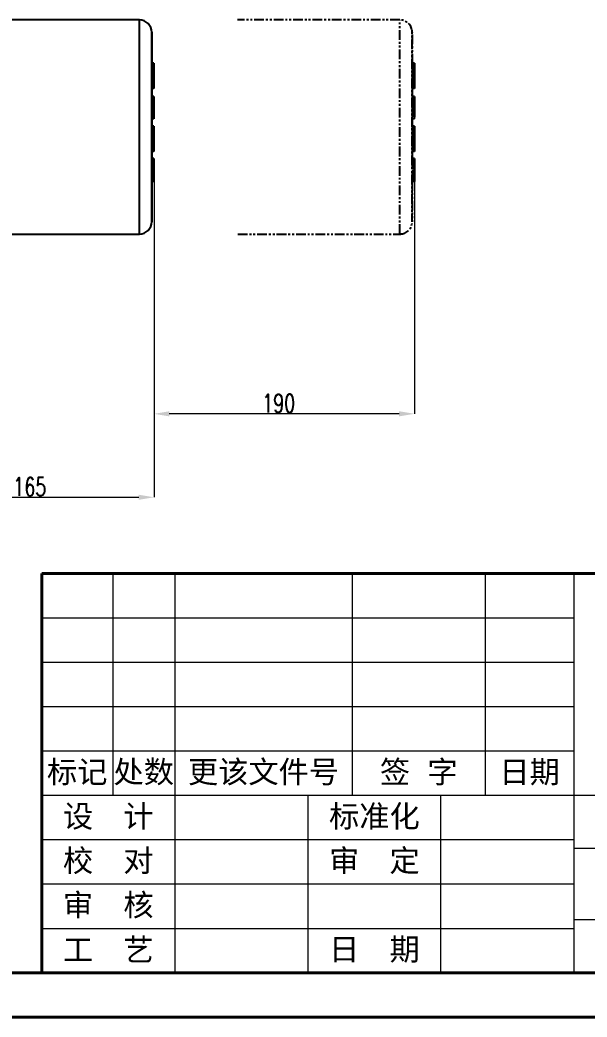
# Model space of a CAD drawing. Header units: millimetres. Extents: x 2063 to 4500, y 825 to 2548.
# Drawn here: x 3412 to 3783, y 825 to 1477 of the extents above; entities that cross this region are included whole.
import ezdxf

# ---------------------------------------------------------------- set-up
doc = ezdxf.new("R2010")
doc.units = ezdxf.units.MM
doc.linetypes.add('PHANTOM', pattern=[12.7, 6.35, -1.27, 1.27, -1.27, 1.27, -1.27])
for name, color, linetype, lineweight in [('AM_5', 3, 'Continuous', 25), ('AM_BOR', 7, 'Continuous', 50), ('文字', 7, 'Continuous', 13), ('粗实线', 7, 'Continuous', 40), ('细实线', 3, 'Continuous', 13)]:
    doc.layers.add(name, color=color, linetype=linetype, lineweight=lineweight)
doc.styles.add('SLDTEXTSTYLE1', font='txt.shx', dxfattribs={"width": 0.7, "bigfont": 'gbcbig.shx'})
doc.styles.get("Standard").update_dxf_attribs({"font": 'arial.ttf'})
doc.dimstyles.new('SLDDIMSTYLE12$0', dxfattribs={"dimtxt": 12, "dimasz": 10, "dimexe": 0, "dimexo": 0.0625, "dimgap": 0.875, "dimtad": 1, "dimdec": 1, "dimlfac": 1.8, "dimrnd": 1e-09, "dimzin": 12, "dimdsep": 46, "dimtxsty": 'SLDTEXTSTYLE1', "dimcen": 0.09, "dimdle": 8.16, "dimclrd": 3, "dimclre": 3, "dimadec": 0, "dimazin": 3, "dimtfac": 1, "dimtdec": 1, "dimtofl": 0, "dimtmove": 0, "dimatfit": 3, "dimfxl": 0, "dimfrac": 2, "dimtolj": 1, "dimlwd": 5, "dimlwe": 5, "dimarcsym": 0})

# ---------------------------------------------------------------- blocks, each defined once
blk = doc.blocks.new('*D72')
at = {"layer": 'AM_5', "color": 3, "linetype": 'Continuous', "lineweight": 5, "transparency": 16777216}
for p, q in [((3500, 1371.59), (3500, 1165.07)), ((3347.5, 1165.07), (3490, 1165.07))]:
    blk.add_line(p, q, dxfattribs=at)
at = {"layer": 'AM_5', "color": 3, "lineweight": 5, "transparency": 16777216}
blk.add_line((3337.5, 1314.9), (3337.5, 1165.07), dxfattribs=at)
at = {"layer": 'AM_5', "color": 3, "transparency": 16777216}
for points in [[(3347.5, 1166.73), (3347.5, 1163.4), (3337.5, 1165.07)], [(3490, 1166.73), (3490, 1163.4), (3500, 1165.07)]]:
    blk.add_solid(points, dxfattribs=at)
at = {"layer": 'Defpoints', "color": 0, "transparency": 16777216}
for p in [(3500, 1371.66), (3337.5, 1314.96), (3500, 1165.07)]:
    blk.add_point(p, dxfattribs=at)
at = {"layer": 'AM_5', "color": 0, "transparency": 16777216, "insert": (3418.75, 1171.94), "char_height": 12, "attachment_point": 5, "rotation": 360, "style": 'SLDTEXTSTYLE1'}
blk.add_mtext('\\A1;165', dxfattribs=at)
blk = doc.blocks.new('*D60')
at = {"layer": 'AM_5', "color": 3, "linetype": 'Continuous', "lineweight": 5, "transparency": 16777216}
for p, q in [((3500, 1374.98), (3500, 1219.64)), ((3660.31, 1219.64), (3510, 1219.64))]:
    blk.add_line(p, q, dxfattribs=at)
at = {"layer": 'AM_5', "color": 3, "lineweight": 5, "transparency": 16777216}
blk.add_line((3670.31, 1373.51), (3670.31, 1219.64), dxfattribs=at)
at = {"layer": 'AM_5', "color": 3, "transparency": 16777216}
for points in [[(3510, 1221.31), (3510, 1217.97), (3500, 1219.64)], [(3660.31, 1221.31), (3660.31, 1217.97), (3670.31, 1219.64)]]:
    blk.add_solid(points, dxfattribs=at)
at = {"layer": 'Defpoints', "color": 0, "transparency": 16777216}
for p in [(3500, 1375.04), (3670.31, 1373.57), (3500, 1219.64)]:
    blk.add_point(p, dxfattribs=at)
at = {"layer": 'AM_5', "color": 0, "transparency": 16777216, "insert": (3581.53, 1226.51), "char_height": 12, "attachment_point": 5, "rotation": 360, "style": 'SLDTEXTSTYLE1'}
blk.add_mtext('\\A1;190', dxfattribs=at)
blk = doc.blocks.new('rA3')
at = {"layer": '粗实线'}
for p, q in [((568.38, 174.26), (568.38, 129.26)), ((748.38, 174.26), (568.38, 174.26)), ((358.38, 129.26), (748.38, 129.26)), ((333.38, 124.26), (753.38, 124.26))]:
    blk.add_line(p, q, dxfattribs=at)
at = {"layer": '细实线'}
for p, q in [((576.38, 174.26), (576.38, 149.26)), ((583.38, 174.26), (583.38, 149.26)), ((603.38, 174.26), (603.38, 149.26)), ((618.38, 174.26), (618.38, 149.26)), ((628.38, 174.26), (628.38, 129.26)), ((568.38, 169.26), (628.38, 169.26)), ((628.38, 169.26), (628.38, 129.26)), ((568.38, 164.26), (628.38, 164.26)), ((568.38, 159.26), (628.38, 159.26)), ((568.38, 154.26), (628.38, 154.26)), ((568.38, 149.26), (688.38, 149.26)), ((583.38, 149.26), (583.38, 129.26)), ((598.38, 149.26), (598.38, 129.26)), ((613.38, 129.26), (613.38, 149.26)), ((568.38, 144.26), (628.38, 144.26)), ((688.38, 143.26), (628.38, 143.26)), ((568.25, 139.26), (628.38, 139.26)), ((628.38, 135.26), (688.38, 135.26)), ((568.38, 134.26), (628.38, 134.26))]:
    blk.add_line(p, q, dxfattribs=at)
at = {"layer": '文字', "char_height": 2.5, "width": 72, "attachment_point": 5}
for s, insert in [('{\\fSimSun|b0|i0|c134|p2;标记}', (572.38, 151.76)), ('{\\fSimSun|b0|i0|c134|p2;处数}', (579.88, 151.76)), ('{\\fSimSun|b0|i0|c134|p2;更该文件号}', (593.38, 151.76)), ('{\\fSimSun|b0|i0|c134|p54;签}  {\\fSimSun|b0|i0|c134|p54;字}', (610.88, 151.76)), ('{\\fSimSun|b0|i0|c134|p54;日期}', (623.38, 151.76)), ('{\\fSimSun|b0|i0|c134|p2;设  计}', (575.88, 146.76)), ('{\\fSimSun|b0|i0|c134|p2;标准化}', (605.88, 146.76)), ('{\\fSimSun|b0|i0|c134|p2;校  对}', (575.88, 141.76)), ('{\\fSimSun|b0|i0|c134|p2;审  定}', (605.88, 141.76)), ('{\\fSimSun|b0|i0|c134|p2;审  核}', (575.88, 136.76)), ('{\\fSimSun|b0|i0|c134|p2;工  艺}', (575.88, 131.76)), ('{\\fSimSun|b0|i0|c134|p2;日  期}', (605.88, 131.76))]:
    blk.add_mtext(s, dxfattribs=dict(at, insert=insert))

msp = doc.modelspace()

# ---------------------------------------------------------------- linework, layer by layer
at = {"color": 7, "linetype": 'Continuous', "lineweight": 25}
for p, q in [((3490.496, 1477.2), (3349.496, 1477.2)), ((3498.496, 1448.879), (3498.496, 1442.292)), ((3499.996, 1448.879), (3498.496, 1448.879)), ((3499.996, 1442.292), (3499.996, 1448.879)), ((3499.996, 1448.879), (3499.996, 1444.985)), ((3498.496, 1442.292), (3498.496, 1439.023)), ((3499.996, 1442.292), (3498.496, 1442.292)), ((3499.996, 1444.985), (3499.996, 1443.168)), ((3499.996, 1443.168), (3499.996, 1438.152)), ((3499.996, 1438.882), (3499.996, 1442.45)), ((3499.996, 1442.45), (3499.996, 1440.658)), ((3499.996, 1439.023), (3499.996, 1442.292)), ((3498.496, 1439.023), (3498.496, 1432.458)), ((3498.496, 1439.023), (3499.996, 1439.023)), ((3499.996, 1440.658), (3499.996, 1438.882)), ((3499.996, 1432.458), (3499.996, 1439.023)), ((3499.996, 1438.152), (3499.996, 1436.334)), ((3499.996, 1436.334), (3499.996, 1432.458)), ((3499.996, 1432.458), (3498.496, 1432.458)), ((3499.996, 1427.095), (3498.496, 1427.095)), ((3499.996, 1427.095), (3499.996, 1423.395)), ((3499.996, 1419.633), (3499.996, 1427.095)), ((3499.996, 1427.095), (3499.996, 1427.095)), ((3499.996, 1427.095), (3499.996, 1424.103)), ((3499.996, 1424.103), (3499.996, 1423.857)), ((3499.996, 1423.654), (3499.996, 1423.654)), ((3499.996, 1423.654), (3499.996, 1419.633)), ((3499.996, 1420.174), (3498.496, 1420.174)), ((3499.996, 1419.633), (3499.996, 1419.633)), ((3498.496, 1412.623), (3498.496, 1407.652)), ((3499.996, 1412.623), (3498.496, 1412.623)), ((3498.496, 1407.652), (3498.496, 1401.065)), ((3499.996, 1407.652), (3498.496, 1407.652)), ((3499.996, 1401.065), (3499.996, 1407.652)), ((3499.996, 1407.652), (3499.996, 1403.758)), ((3499.996, 1403.758), (3499.996, 1401.941)), ((3499.996, 1401.941), (3499.996, 1396.925)), ((3498.496, 1401.065), (3498.496, 1397.796)), ((3499.996, 1401.065), (3498.496, 1401.065)), ((3498.496, 1397.796), (3498.496, 1391.231)), ((3498.496, 1397.796), (3499.996, 1397.796)), ((3499.996, 1397.655), (3499.996, 1401.223)), ((3499.996, 1401.223), (3499.996, 1399.431)), ((3499.996, 1397.796), (3499.996, 1401.065)), ((3499.996, 1399.431), (3499.996, 1397.655)), ((3499.996, 1391.231), (3499.996, 1397.796)), ((3499.996, 1396.925), (3499.996, 1395.107)), ((3498.496, 1391.231), (3498.496, 1386.647)), ((3499.996, 1391.231), (3498.496, 1391.231)), ((3499.996, 1395.107), (3499.996, 1391.231)), ((3498.496, 1386.647), (3498.496, 1386)), ((3499.996, 1386.647), (3498.496, 1386.647)), ((3498.496, 1386), (3499.996, 1386)), ((3499.996, 1381.714), (3499.996, 1386.647)), ((3499.996, 1386.647), (3499.996, 1382.797)), ((3499.996, 1382.797), (3499.996, 1378.124)), ((3498.496, 1378.427), (3498.496, 1371.656)), ((3499.996, 1378.427), (3498.496, 1378.427)), ((3499.996, 1378.555), (3499.996, 1375.484)), ((3499.996, 1371.656), (3499.996, 1378.427)), ((3499.996, 1378.124), (3499.996, 1375.484)), ((3499.996, 1375.484), (3499.996, 1377.776)), ((3498.496, 1371.656), (3498.496, 1371.656)), ((3499.996, 1371.656), (3498.496, 1371.656)), ((3499.996, 1371.656), (3498.496, 1371.656)), ((3499.996, 1375.484), (3499.996, 1375.484)), ((3499.996, 1375.484), (3499.996, 1371.656)), ((3499.996, 1375.484), (3499.996, 1375.484)), ((3499.996, 1371.656), (3499.996, 1371.656)), ((3384.466, 1337.2), (3490.496, 1337.2))]:
    msp.add_line(p, q, dxfattribs=at)
at = {"color": 7, "linetype": 'PHANTOM', "lineweight": 25}
for p, q in [((3660.815, 1477.2), (3554.651, 1477.2)), ((3668.815, 1448.879), (3668.815, 1442.292)), ((3670.315, 1448.879), (3668.815, 1448.879)), ((3670.315, 1442.292), (3670.315, 1448.879)), ((3670.315, 1448.879), (3670.315, 1444.985)), ((3668.815, 1442.292), (3668.815, 1439.023)), ((3670.315, 1442.292), (3668.815, 1442.292)), ((3670.315, 1444.985), (3670.315, 1443.168)), ((3670.315, 1443.168), (3670.315, 1438.152)), ((3670.315, 1438.882), (3670.315, 1442.45)), ((3670.315, 1442.45), (3670.315, 1440.658)), ((3670.315, 1439.023), (3670.315, 1442.292)), ((3668.815, 1439.023), (3668.815, 1432.458)), ((3668.815, 1439.023), (3670.315, 1439.023)), ((3670.315, 1440.658), (3670.315, 1438.882)), ((3670.315, 1432.458), (3670.315, 1439.023)), ((3670.315, 1438.152), (3670.315, 1436.334)), ((3670.315, 1436.334), (3670.315, 1432.458)), ((3670.315, 1432.458), (3668.815, 1432.458)), ((3670.315, 1427.095), (3668.815, 1427.095)), ((3670.315, 1427.095), (3670.315, 1423.395)), ((3670.315, 1419.633), (3670.315, 1427.095)), ((3670.315, 1427.095), (3670.315, 1427.095)), ((3670.315, 1427.095), (3670.315, 1424.103)), ((3670.315, 1424.103), (3670.315, 1423.857)), ((3670.315, 1423.654), (3670.315, 1423.654)), ((3670.315, 1423.654), (3670.315, 1419.633)), ((3670.315, 1420.174), (3668.815, 1420.174)), ((3670.315, 1419.633), (3670.315, 1419.633)), ((3668.815, 1412.623), (3668.815, 1407.652)), ((3670.315, 1412.623), (3668.815, 1412.623)), ((3668.815, 1407.652), (3668.815, 1401.065)), ((3670.315, 1407.652), (3668.815, 1407.652)), ((3670.315, 1401.065), (3670.315, 1407.652)), ((3670.315, 1407.652), (3670.315, 1403.758)), ((3670.315, 1403.758), (3670.315, 1401.941)), ((3670.315, 1401.941), (3670.315, 1396.925)), ((3668.815, 1401.065), (3668.815, 1397.796)), ((3670.315, 1401.065), (3668.815, 1401.065)), ((3668.815, 1397.796), (3668.815, 1391.231)), ((3668.815, 1397.796), (3670.315, 1397.796)), ((3670.315, 1397.655), (3670.315, 1401.223)), ((3670.315, 1401.223), (3670.315, 1399.431)), ((3670.315, 1397.796), (3670.315, 1401.065)), ((3670.315, 1399.431), (3670.315, 1397.655)), ((3670.315, 1391.231), (3670.315, 1397.796)), ((3670.315, 1396.925), (3670.315, 1395.107)), ((3668.815, 1391.231), (3668.815, 1386.647)), ((3670.315, 1391.231), (3668.815, 1391.231)), ((3670.315, 1395.107), (3670.315, 1391.231)), ((3668.815, 1386.647), (3668.815, 1386)), ((3670.315, 1386.647), (3668.815, 1386.647)), ((3668.815, 1386), (3670.315, 1386)), ((3670.315, 1381.714), (3670.315, 1386.647)), ((3670.315, 1386.647), (3670.315, 1382.797)), ((3670.315, 1382.797), (3670.315, 1378.124)), ((3668.815, 1378.427), (3668.815, 1371.656)), ((3670.315, 1378.427), (3668.815, 1378.427)), ((3670.315, 1378.555), (3670.315, 1375.484)), ((3670.315, 1371.656), (3670.315, 1378.427)), ((3670.315, 1378.124), (3670.315, 1375.484)), ((3670.315, 1375.484), (3670.315, 1377.776)), ((3668.815, 1371.656), (3668.815, 1371.656)), ((3670.315, 1371.656), (3668.815, 1371.656)), ((3670.315, 1371.656), (3668.815, 1371.656)), ((3670.315, 1375.484), (3670.315, 1375.484)), ((3670.315, 1375.484), (3670.315, 1371.656)), ((3670.315, 1375.484), (3670.315, 1375.484)), ((3670.315, 1371.656), (3670.315, 1371.656)), ((3554.785, 1337.2), (3660.815, 1337.2))]:
    msp.add_line(p, q, dxfattribs=at)
at = {"color": 7, "linetype": 'Continuous', "lineweight": 25, "flags": 128}
msp.add_lwpolyline([(3490.496, 1337.2), (3490.496, 1337.378), (3490.496, 1337.912), (3490.496, 1338.8), (3490.496, 1340.035), (3490.496, 1341.613), (3490.496, 1343.526), (3490.496, 1345.762), (3490.496, 1348.312), (3490.496, 1351.162), (3490.496, 1354.297), (3490.496, 1357.702), (3490.496, 1361.36), (3490.496, 1365.251), (3490.496, 1369.355), (3490.496, 1373.653), (3490.496, 1378.121), (3490.496, 1382.737), (3490.496, 1387.479), (3490.496, 1392.32), (3490.496, 1397.238), (3490.496, 1402.206), (3490.496, 1407.2), (3490.496, 1412.194), (3490.496, 1417.162), (3490.496, 1422.08), (3490.496, 1426.921), (3490.496, 1431.662), (3490.496, 1436.279), (3490.496, 1440.747), (3490.496, 1445.045), (3490.496, 1449.149), (3490.496, 1453.04), (3490.496, 1456.697), (3490.496, 1460.102), (3490.496, 1463.238), (3490.496, 1466.088), (3490.496, 1468.637), (3490.496, 1470.874), (3490.496, 1472.786), (3490.496, 1474.364), (3490.496, 1475.6), (3490.496, 1476.487), (3490.496, 1477.022), (3490.496, 1477.2)], dxfattribs=at)
at = {"color": 7, "linetype": 'PHANTOM', "lineweight": 25, "flags": 128}
msp.add_lwpolyline([(3660.815, 1337.2), (3660.815, 1337.378), (3660.815, 1337.912), (3660.815, 1338.8), (3660.815, 1340.035), (3660.815, 1341.613), (3660.815, 1343.526), (3660.814, 1345.762), (3660.814, 1348.312), (3660.814, 1351.162), (3660.814, 1354.297), (3660.814, 1357.702), (3660.814, 1361.36), (3660.814, 1365.251), (3660.814, 1369.355), (3660.814, 1373.653), (3660.814, 1378.121), (3660.814, 1382.737), (3660.814, 1387.479), (3660.814, 1392.32), (3660.814, 1397.238), (3660.814, 1402.206), (3660.814, 1407.2), (3660.814, 1412.194), (3660.814, 1417.162), (3660.814, 1422.08), (3660.814, 1426.921), (3660.814, 1431.662), (3660.814, 1436.279), (3660.814, 1440.747), (3660.814, 1445.045), (3660.814, 1449.149), (3660.814, 1453.04), (3660.814, 1456.697), (3660.814, 1460.102), (3660.814, 1463.238), (3660.814, 1466.088), (3660.814, 1468.637), (3660.815, 1470.874), (3660.815, 1472.786), (3660.815, 1474.364), (3660.815, 1475.6), (3660.815, 1476.487), (3660.815, 1477.022), (3660.815, 1477.2)], dxfattribs=at)
at = {"color": 7, "linetype": 'Continuous', "lineweight": 25}
for centre, start, end in [((3490.496, 1469.2), 360, 90), ((3490.496, 1345.2), 270, 360)]:
    msp.add_arc(centre, 8, start, end, dxfattribs=at)
at = {"color": 7, "linetype": 'PHANTOM', "lineweight": 25}
for centre, start, end in [((3660.815, 1469.2), 360, 90), ((3660.815, 1345.2), 270, 360)]:
    msp.add_arc(centre, 8, start, end, dxfattribs=at)
at = {"color": 7, "linetype": 'Continuous', "lineweight": 25}
for points, knots in [([(3498.496, 1407.2), (3498.496, 1409.72), (3498.496, 1414.839), (3498.496, 1422.512), (3498.496, 1429.514), (3498.496, 1435.754), (3498.496, 1441.205), (3498.496, 1446.357), (3498.496, 1451.119), (3498.496, 1455.412), (3498.496, 1459.172), (3498.496, 1462.352), (3498.496, 1465.192), (3498.496, 1467.454), (3498.496, 1468.888), (3498.496, 1469.354), (3498.496, 1468.888), (3498.496, 1467.454), (3498.496, 1465.192), (3498.496, 1462.351), (3498.496, 1459.176), (3498.496, 1455.397), (3498.496, 1451.947), (3498.496, 1449.609), (3498.496, 1448.879)], [0, 0, 0, 0, 0.05074112, 0.10305579, 0.15684183, 0.19855941, 0.24093569, 0.28376278, 0.32681888, 0.36987498, 0.41270207, 0.45507835, 0.49679593, 0.55057883, 0.60289426, 0.65363776, 0.70437809, 0.75669356, 0.8104796, 0.85219718, 0.89457346, 0.93740055, 0.98045665, 1, 1, 1, 1]), ([(3498.496, 1432.458), (3498.496, 1431.654), (3498.496, 1429.928), (3498.496, 1428.082), (3498.496, 1427.095)], [0, 0, 0, 0, 0.4653058, 1, 1, 1, 1]), ([(3498.496, 1427.095), (3498.496, 1427.031), (3498.496, 1426.916), (3498.496, 1425.792), (3498.496, 1424.271), (3498.496, 1422.33), (3498.496, 1420.914), (3498.496, 1420.174)], [0, 0, 0, 0, 0.2594927, 0.46447, 0.6370764, 0.810103, 1, 1, 1, 1]), ([(3499.996, 1420.174), (3499.996, 1420.683), (3499.996, 1421.7), (3499.996, 1423.333), (3499.996, 1424.893), (3499.996, 1426.147), (3499.996, 1426.968), (3499.996, 1427.051), (3499.996, 1427.095)], [0, 0, 0, 0, 0.13114557, 0.26152719, 0.43053232, 0.59905832, 0.78617201, 1, 1, 1, 1]), ([(3499.996, 1423.857), (3499.996, 1423.85), (3499.996, 1423.832), (3499.996, 1423.616), (3499.996, 1422.896), (3499.996, 1421.614), (3499.996, 1420.463), (3499.996, 1419.914)], [0, 0, 0, 0, 0.0480273, 0.1148309, 0.233216, 0.6345243, 1, 1, 1, 1]), ([(3499.996, 1420.301), (3499.996, 1420.725), (3499.996, 1421.468), (3499.996, 1422.41), (3499.996, 1423.119), (3499.996, 1423.588), (3499.996, 1423.63), (3499.996, 1423.654)], [0, 0, 0, 0, 0.2043544, 0.3586739, 0.5127895, 0.7124459, 1, 1, 1, 1]), ([(3499.996, 1423.395), (3499.996, 1423.381), (3499.996, 1423.353), (3499.996, 1423.083), (3499.996, 1422.496), (3499.996, 1421.69), (3499.996, 1420.859), (3499.996, 1420.358), (3499.996, 1420.174)], [0, 0, 0, 0, 0.2296319, 0.4575605, 0.6152818, 0.7736499, 0.9169672, 1, 1, 1, 1]), ([(3498.496, 1420.174), (3498.496, 1419.316), (3498.496, 1417.755), (3498.496, 1415.777), (3498.496, 1414.164), (3498.496, 1413.165), (3498.496, 1412.699), (3498.496, 1412.648), (3498.496, 1412.623)], [0, 0, 0, 0, 0.1686401, 0.3068009, 0.4445468, 0.6493658, 0.8244287, 1, 1, 1, 1]), ([(3499.996, 1416.583), (3499.996, 1416.612), (3499.996, 1416.659), (3499.996, 1417.103), (3499.996, 1418.032), (3499.996, 1419.093), (3499.996, 1419.945), (3499.996, 1420.301)], [0, 0, 0, 0, 0.3330331, 0.5539557, 0.7183333, 0.8819115, 1, 1, 1, 1]), ([(3499.996, 1412.623), (3499.996, 1412.651), (3499.996, 1412.698), (3499.996, 1413.11), (3499.996, 1413.807), (3499.996, 1415.07), (3499.996, 1417.002), (3499.996, 1418.832), (3499.996, 1419.859), (3499.996, 1420.174)], [0, 0, 0, 0, 0.1985013, 0.3338137, 0.4687628, 0.6319948, 0.7964274, 0.9375005, 1, 1, 1, 1]), ([(3499.996, 1420.174), (3499.996, 1419.826), (3499.996, 1419.146), (3499.996, 1418.227), (3499.996, 1417.408), (3499.996, 1416.874), (3499.996, 1416.616), (3499.996, 1416.594), (3499.996, 1416.583)], [0, 0, 0, 0, 0.1055686, 0.2061744, 0.3333255, 0.5255849, 0.762499, 1, 1, 1, 1]), ([(3499.996, 1419.914), (3499.996, 1419.089), (3499.996, 1417.438), (3499.996, 1415.33), (3499.996, 1413.606), (3499.996, 1412.745), (3499.996, 1412.664), (3499.996, 1412.623)], [0, 0, 0, 0, 0.17934361, 0.35888885, 0.5415629, 0.76594867, 1, 1, 1, 1]), ([(3498.496, 1371.656), (3498.496, 1370.462), (3498.496, 1367.518), (3498.496, 1363.29), (3498.496, 1358.985), (3498.496, 1355.228), (3498.496, 1352.047), (3498.496, 1349.208), (3498.496, 1346.946), (3498.496, 1345.512), (3498.496, 1345.046), (3498.496, 1345.512), (3498.496, 1346.946), (3498.496, 1349.208), (3498.496, 1352.048), (3498.496, 1355.228), (3498.496, 1358.988), (3498.496, 1363.281), (3498.496, 1368.043), (3498.496, 1373.195), (3498.496, 1378.646), (3498.496, 1384.885), (3498.496, 1391.888), (3498.496, 1399.561), (3498.496, 1404.68), (3498.496, 1407.2)], [0, 0, 0, 0, 0.0279063, 0.0687994, 0.1096924, 0.150368, 0.1906154, 0.2302372, 0.2813181, 0.3310053, 0.3791996, 0.4273908, 0.4770781, 0.528162, 0.5677838, 0.6080312, 0.6487067, 0.6895998, 0.7304928, 0.7711684, 0.8114158, 0.8510376, 0.9021185, 0.9518065, 1, 1, 1, 1]), ([(3498.496, 1386), (3498.496, 1385.95), (3498.496, 1385.865), (3498.496, 1385.015), (3498.496, 1383.588), (3498.496, 1381.342), (3498.496, 1379.468), (3498.496, 1378.427)], [0, 0, 0, 0, 0.2019609, 0.3446228, 0.48769, 0.7156034, 1, 1, 1, 1]), ([(3499.996, 1378.427), (3499.996, 1379.437), (3499.996, 1381.276), (3499.996, 1383.506), (3499.996, 1384.976), (3499.996, 1385.861), (3499.996, 1385.949), (3499.996, 1386)], [0, 0, 0, 0, 0.276074, 0.5026478, 0.648994, 0.7958383, 1, 1, 1, 1]), ([(3499.996, 1386), (3499.996, 1385.978), (3499.996, 1385.935), (3499.996, 1385.553), (3499.996, 1384.477), (3499.996, 1383.081), (3499.996, 1382.023), (3499.996, 1381.714)], [0, 0, 0, 0, 0.1629267, 0.3248672, 0.5602734, 0.8718604, 1, 1, 1, 1]), ([(3499.996, 1382.168), (3499.996, 1382.142), (3499.996, 1382.101), (3499.996, 1381.659), (3499.996, 1380.934), (3499.996, 1379.865), (3499.996, 1378.991), (3499.996, 1378.555)], [0, 0, 0, 0, 0.2351446, 0.3753425, 0.5160023, 0.7589134, 1, 1, 1, 1]), ([(3499.996, 1377.776), (3499.996, 1378.473), (3499.996, 1379.523), (3499.996, 1380.859), (3499.996, 1381.622), (3499.996, 1382.1), (3499.996, 1382.144), (3499.996, 1382.168)], [0, 0, 0, 0, 0.33624225, 0.50689056, 0.67978579, 0.82636291, 1, 1, 1, 1])]:
    msp.add_open_spline(points, degree=3, knots=knots, dxfattribs=at)
at = {"color": 7, "linetype": 'PHANTOM', "lineweight": 25}
for points, knots in [([(3668.814, 1407.2), (3668.814, 1409.72), (3668.814, 1414.839), (3668.814, 1422.512), (3668.814, 1429.514), (3668.814, 1435.754), (3668.814, 1441.205), (3668.814, 1446.357), (3668.814, 1451.119), (3668.814, 1455.412), (3668.814, 1459.172), (3668.815, 1462.352), (3668.815, 1465.192), (3668.815, 1467.454), (3668.815, 1468.888), (3668.815, 1469.354), (3668.815, 1468.888), (3668.815, 1467.454), (3668.815, 1465.192), (3668.815, 1462.351), (3668.815, 1459.176), (3668.815, 1455.397), (3668.815, 1451.947), (3668.815, 1449.609), (3668.815, 1448.879)], [0, 0, 0, 0, 0.05074112, 0.10305579, 0.15684183, 0.19855941, 0.24093569, 0.28376278, 0.32681888, 0.36987498, 0.41270207, 0.45507835, 0.49679593, 0.55057883, 0.60289426, 0.65363776, 0.70437809, 0.75669356, 0.8104796, 0.85219718, 0.89457346, 0.93740055, 0.98045665, 1, 1, 1, 1]), ([(3668.815, 1432.458), (3668.815, 1431.654), (3668.815, 1429.928), (3668.815, 1428.082), (3668.815, 1427.095)], [0, 0, 0, 0, 0.4653058, 1, 1, 1, 1]), ([(3668.815, 1427.095), (3668.815, 1427.031), (3668.815, 1426.916), (3668.815, 1425.792), (3668.815, 1424.271), (3668.815, 1422.33), (3668.815, 1420.914), (3668.815, 1420.174)], [0, 0, 0, 0, 0.2594927, 0.46447, 0.6370764, 0.810103, 1, 1, 1, 1]), ([(3670.315, 1420.174), (3670.315, 1420.683), (3670.315, 1421.7), (3670.315, 1423.333), (3670.315, 1424.893), (3670.315, 1426.147), (3670.315, 1426.968), (3670.315, 1427.051), (3670.315, 1427.095)], [0, 0, 0, 0, 0.13114557, 0.26152719, 0.43053232, 0.59905832, 0.78617201, 1, 1, 1, 1]), ([(3670.315, 1423.857), (3670.315, 1423.85), (3670.315, 1423.832), (3670.315, 1423.616), (3670.315, 1422.896), (3670.315, 1421.614), (3670.315, 1420.463), (3670.315, 1419.914)], [0, 0, 0, 0, 0.0480273, 0.1148309, 0.233216, 0.6345243, 1, 1, 1, 1]), ([(3670.315, 1420.301), (3670.315, 1420.725), (3670.315, 1421.468), (3670.315, 1422.41), (3670.315, 1423.119), (3670.315, 1423.588), (3670.315, 1423.63), (3670.315, 1423.654)], [0, 0, 0, 0, 0.2043544, 0.3586739, 0.5127895, 0.7124459, 1, 1, 1, 1]), ([(3670.315, 1423.395), (3670.315, 1423.381), (3670.315, 1423.353), (3670.315, 1423.083), (3670.315, 1422.496), (3670.315, 1421.69), (3670.315, 1420.859), (3670.315, 1420.358), (3670.315, 1420.174)], [0, 0, 0, 0, 0.2296319, 0.4575605, 0.6152818, 0.7736499, 0.9169672, 1, 1, 1, 1]), ([(3668.815, 1420.174), (3668.815, 1419.316), (3668.815, 1417.755), (3668.815, 1415.777), (3668.815, 1414.164), (3668.815, 1413.165), (3668.815, 1412.699), (3668.815, 1412.648), (3668.815, 1412.623)], [0, 0, 0, 0, 0.1686401, 0.3068009, 0.4445468, 0.6493658, 0.8244287, 1, 1, 1, 1]), ([(3670.315, 1416.583), (3670.315, 1416.612), (3670.315, 1416.659), (3670.315, 1417.103), (3670.315, 1418.032), (3670.315, 1419.093), (3670.315, 1419.945), (3670.315, 1420.301)], [0, 0, 0, 0, 0.3330331, 0.5539557, 0.7183333, 0.8819115, 1, 1, 1, 1]), ([(3670.315, 1412.623), (3670.315, 1412.651), (3670.315, 1412.698), (3670.315, 1413.11), (3670.315, 1413.807), (3670.315, 1415.07), (3670.315, 1417.002), (3670.315, 1418.832), (3670.315, 1419.859), (3670.315, 1420.174)], [0, 0, 0, 0, 0.1985013, 0.3338137, 0.4687628, 0.6319948, 0.7964274, 0.9375005, 1, 1, 1, 1]), ([(3670.315, 1420.174), (3670.315, 1419.826), (3670.315, 1419.146), (3670.315, 1418.227), (3670.315, 1417.408), (3670.315, 1416.874), (3670.315, 1416.616), (3670.315, 1416.594), (3670.315, 1416.583)], [0, 0, 0, 0, 0.1055686, 0.2061744, 0.3333255, 0.5255849, 0.762499, 1, 1, 1, 1]), ([(3670.315, 1419.914), (3670.315, 1419.089), (3670.315, 1417.438), (3670.315, 1415.33), (3670.315, 1413.606), (3670.315, 1412.745), (3670.315, 1412.664), (3670.315, 1412.623)], [0, 0, 0, 0, 0.17934361, 0.35888885, 0.5415629, 0.76594867, 1, 1, 1, 1]), ([(3668.815, 1371.656), (3668.815, 1370.462), (3668.815, 1367.518), (3668.815, 1363.29), (3668.815, 1358.985), (3668.815, 1355.228), (3668.815, 1352.047), (3668.815, 1349.208), (3668.815, 1346.946), (3668.815, 1345.512), (3668.815, 1345.046), (3668.815, 1345.512), (3668.815, 1346.946), (3668.815, 1349.208), (3668.815, 1352.048), (3668.814, 1355.228), (3668.814, 1358.988), (3668.814, 1363.281), (3668.814, 1368.043), (3668.814, 1373.195), (3668.814, 1378.646), (3668.814, 1384.885), (3668.814, 1391.888), (3668.814, 1399.561), (3668.814, 1404.68), (3668.814, 1407.2)], [0, 0, 0, 0, 0.0279063, 0.0687994, 0.1096924, 0.150368, 0.1906154, 0.2302372, 0.2813181, 0.3310053, 0.3791996, 0.4273908, 0.4770781, 0.528162, 0.5677838, 0.6080312, 0.6487067, 0.6895998, 0.7304928, 0.7711684, 0.8114158, 0.8510376, 0.9021185, 0.9518065, 1, 1, 1, 1]), ([(3668.815, 1386), (3668.815, 1385.95), (3668.815, 1385.865), (3668.815, 1385.015), (3668.815, 1383.588), (3668.815, 1381.342), (3668.815, 1379.468), (3668.815, 1378.427)], [0, 0, 0, 0, 0.2019609, 0.3446228, 0.48769, 0.7156034, 1, 1, 1, 1]), ([(3670.315, 1378.427), (3670.315, 1379.437), (3670.315, 1381.276), (3670.315, 1383.506), (3670.315, 1384.976), (3670.315, 1385.861), (3670.315, 1385.949), (3670.315, 1386)], [0, 0, 0, 0, 0.276074, 0.5026478, 0.648994, 0.7958383, 1, 1, 1, 1]), ([(3670.315, 1386), (3670.315, 1385.978), (3670.315, 1385.935), (3670.315, 1385.553), (3670.315, 1384.477), (3670.315, 1383.081), (3670.315, 1382.023), (3670.315, 1381.714)], [0, 0, 0, 0, 0.1629267, 0.3248672, 0.5602734, 0.8718604, 1, 1, 1, 1]), ([(3670.315, 1382.168), (3670.315, 1382.142), (3670.315, 1382.101), (3670.315, 1381.659), (3670.315, 1380.934), (3670.315, 1379.865), (3670.315, 1378.991), (3670.315, 1378.555)], [0, 0, 0, 0, 0.2351446, 0.3753425, 0.5160023, 0.7589134, 1, 1, 1, 1]), ([(3670.315, 1377.776), (3670.315, 1378.473), (3670.315, 1379.523), (3670.315, 1380.859), (3670.315, 1381.622), (3670.315, 1382.1), (3670.315, 1382.144), (3670.315, 1382.168)], [0, 0, 0, 0, 0.33624225, 0.50689056, 0.67978579, 0.82636291, 1, 1, 1, 1])]:
    msp.add_open_spline(points, degree=3, knots=knots, dxfattribs=at)

# ---------------------------------------------------------------- block references
at = {"layer": 'AM_BOR', "xscale": 5.80078125, "yscale": 5.80078125, "zscale": 5.80078125}
msp.add_blockref('rA3', (129.541, 104.373), dxfattribs=at)

# ---------------------------------------------------------------- dimensions: what is measured, and where the dimension line sits
at = {"layer": 'AM_5'}
dim = msp.add_linear_dim(base=(3499.996, 1165.067), p1=(3337.496, 1314.958), p2=(3499.996, 1371.656), angle=180, text='165', dimstyle='SLDDIMSTYLE12$0', override={"dimlfac": 1, "dimpost": ''}, dxfattribs=at)
dim.commit()
dim.dimension.update_dxf_attribs({"geometry": '*D72', "text_midpoint": (3418.746, 1171.942)})
dim = msp.add_linear_dim(base=(3499.996, 1219.64), p1=(3670.315, 1373.57), p2=(3499.996, 1375.042), angle=180, text='190', dimstyle='SLDDIMSTYLE12$0', override={"dimlfac": 1}, dxfattribs=at)
dim.commit()
dim.dimension.update_dxf_attribs({"geometry": '*D60', "text_midpoint": (3581.533, 1219.64), "dimtype": 160})

doc.saveas('drawing.dxf')
